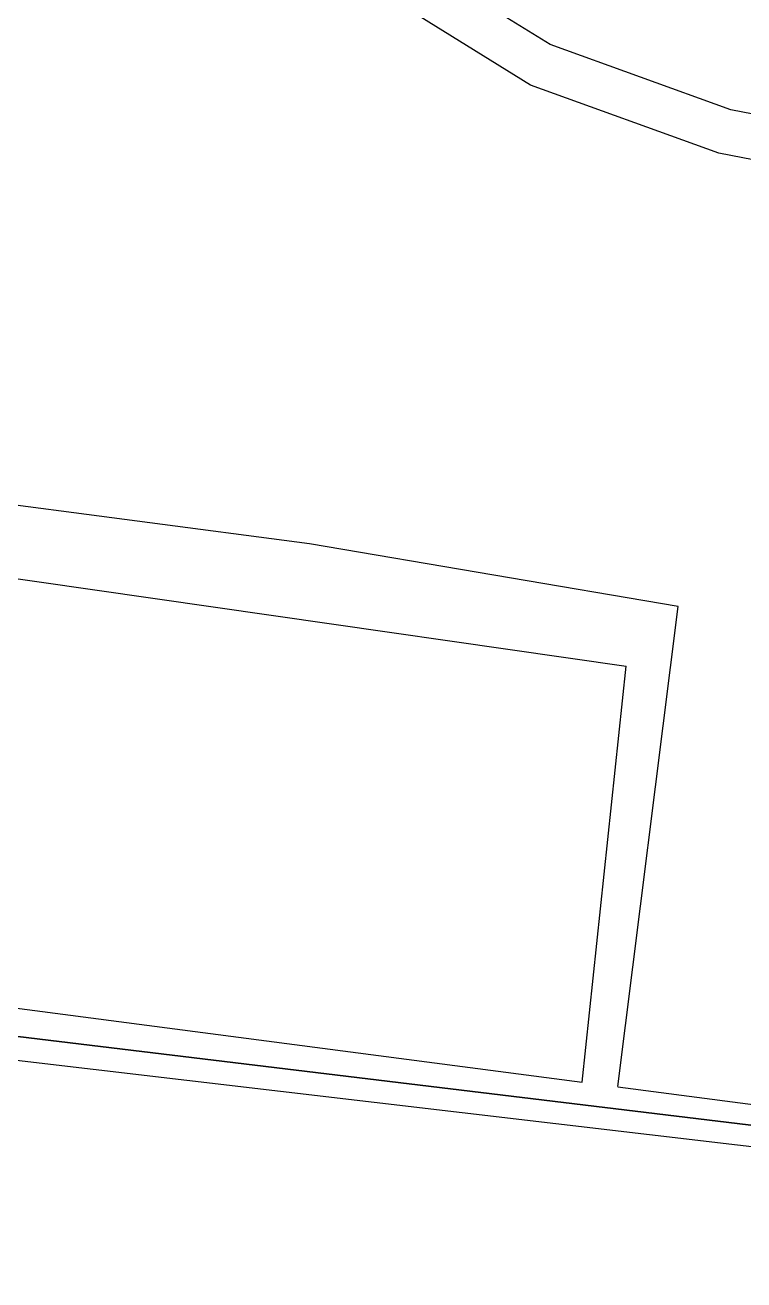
# Model space of a CAD drawing. Header units: millimetres. Extents: x 1378883 to 1389511, y 5662980 to 5673292.
# Drawn here: x 1382321.2 to 1382481.2, y 5668114.6 to 5668394.1 of the extents above; entities that cross this region are included whole.
import ezdxf

# ---------------------------------------------------------------- set-up
doc = ezdxf.new("R2010")
doc.units = ezdxf.units.MM
for name, color, linetype in [('вулиці', 7, 'Continuous'), ('КартаСкан', 252, 'Continuous'), ('район', 6, 'Continuous')]:
    doc.layers.add(name, color=color, linetype=linetype)
picture_1 = doc.add_image_def('image1.tif', size_in_pixel=(29607, 29619))

msp = doc.modelspace()

# ---------------------------------------------------------------- linework, layer by layer
at = {"layer": 'вулиці', "color": 7}
for points in [[(1382730.31, 5668308.29), (1382639.32, 5668344.58), (1382595.37, 5668356.05), (1382551.67, 5668361.01), (1382478.28, 5668375.28), (1382438.06, 5668389.83), (1382415.88, 5668403.55), (1382390.65, 5668438.55), (1382359.37, 5668513.01), (1382320.45, 5668602.61), (1382309.84, 5668625.78)], [(1382642.85, 5668332.4), (1382636.2, 5668335.06), (1382593.53, 5668346.2), (1382550.15, 5668351.12), (1382475.61, 5668365.61), (1382433.68, 5668380.78), (1382408.93, 5668396.09), (1382381.87, 5668433.63), (1382375.97, 5668447.68)], [(1382162.29, 5668195.72), (1382179.05, 5668290.96), (1382454.98, 5668251.35)], [(1382453.17, 5668157.66), (1382466.56, 5668264.59), (1382384.49, 5668278.61), (1382307.72, 5668288.68)], [(1382162.29, 5668195.72), (1382445.23, 5668158.65)], [(1382234.52, 5668173.42), (1382224.99, 5668101), (1382491.62, 5668068.73), (1382500.65, 5668142.16), (1382234.52, 5668173.42)], [(1382453.16, 5668157.61), (1382597.3, 5668138.73)]]:
    msp.add_lwpolyline(points, dxfattribs=at)
at = {"layer": 'вулиці', "color": 7, "lineweight": -2}
msp.add_lwpolyline([(1382445.23, 5668158.65), (1382454.98, 5668251.35)], dxfattribs=at)
at = {"layer": 'район', "lineweight": 30}
msp.add_lwpolyline([(1382643.16, 5668333.04), (1382593.53, 5668346.2), (1382550.15, 5668351.12), (1382475.61, 5668365.61), (1382433.68, 5668380.78), (1382408.93, 5668396.09)], dxfattribs=at)
at = {"layer": 'район', "color": 6, "lineweight": 35}
msp.add_lwpolyline([(1380876.33, 5668330.55), (1381088.6, 5668326.78), (1381725.73, 5668240.76), (1382156.89, 5668188.53), (1382578.52, 5668137.46), (1382593.52, 5668135.64), (1382579.72, 5667955.25), (1382541.59, 5667656.12), (1382533.64, 5667623.64), (1382503.27, 5667499.52), (1382482.72, 5667390.32), (1382483.34, 5667350.83), (1382493.25, 5667320.59), (1382502.81, 5667297.87)], dxfattribs=at)

# ---------------------------------------------------------------- pictures from other files: only their frames are drawn
at = {"layer": 'КартаСкан'}
image = msp.add_image(picture_1, insert=(1378952.03, 5663192.31), size_in_units=(10026.9, 10030.97), rotation=0.395435, dxfattribs=at)
image.dxf.flags = 15

doc.saveas('drawing.dxf')
